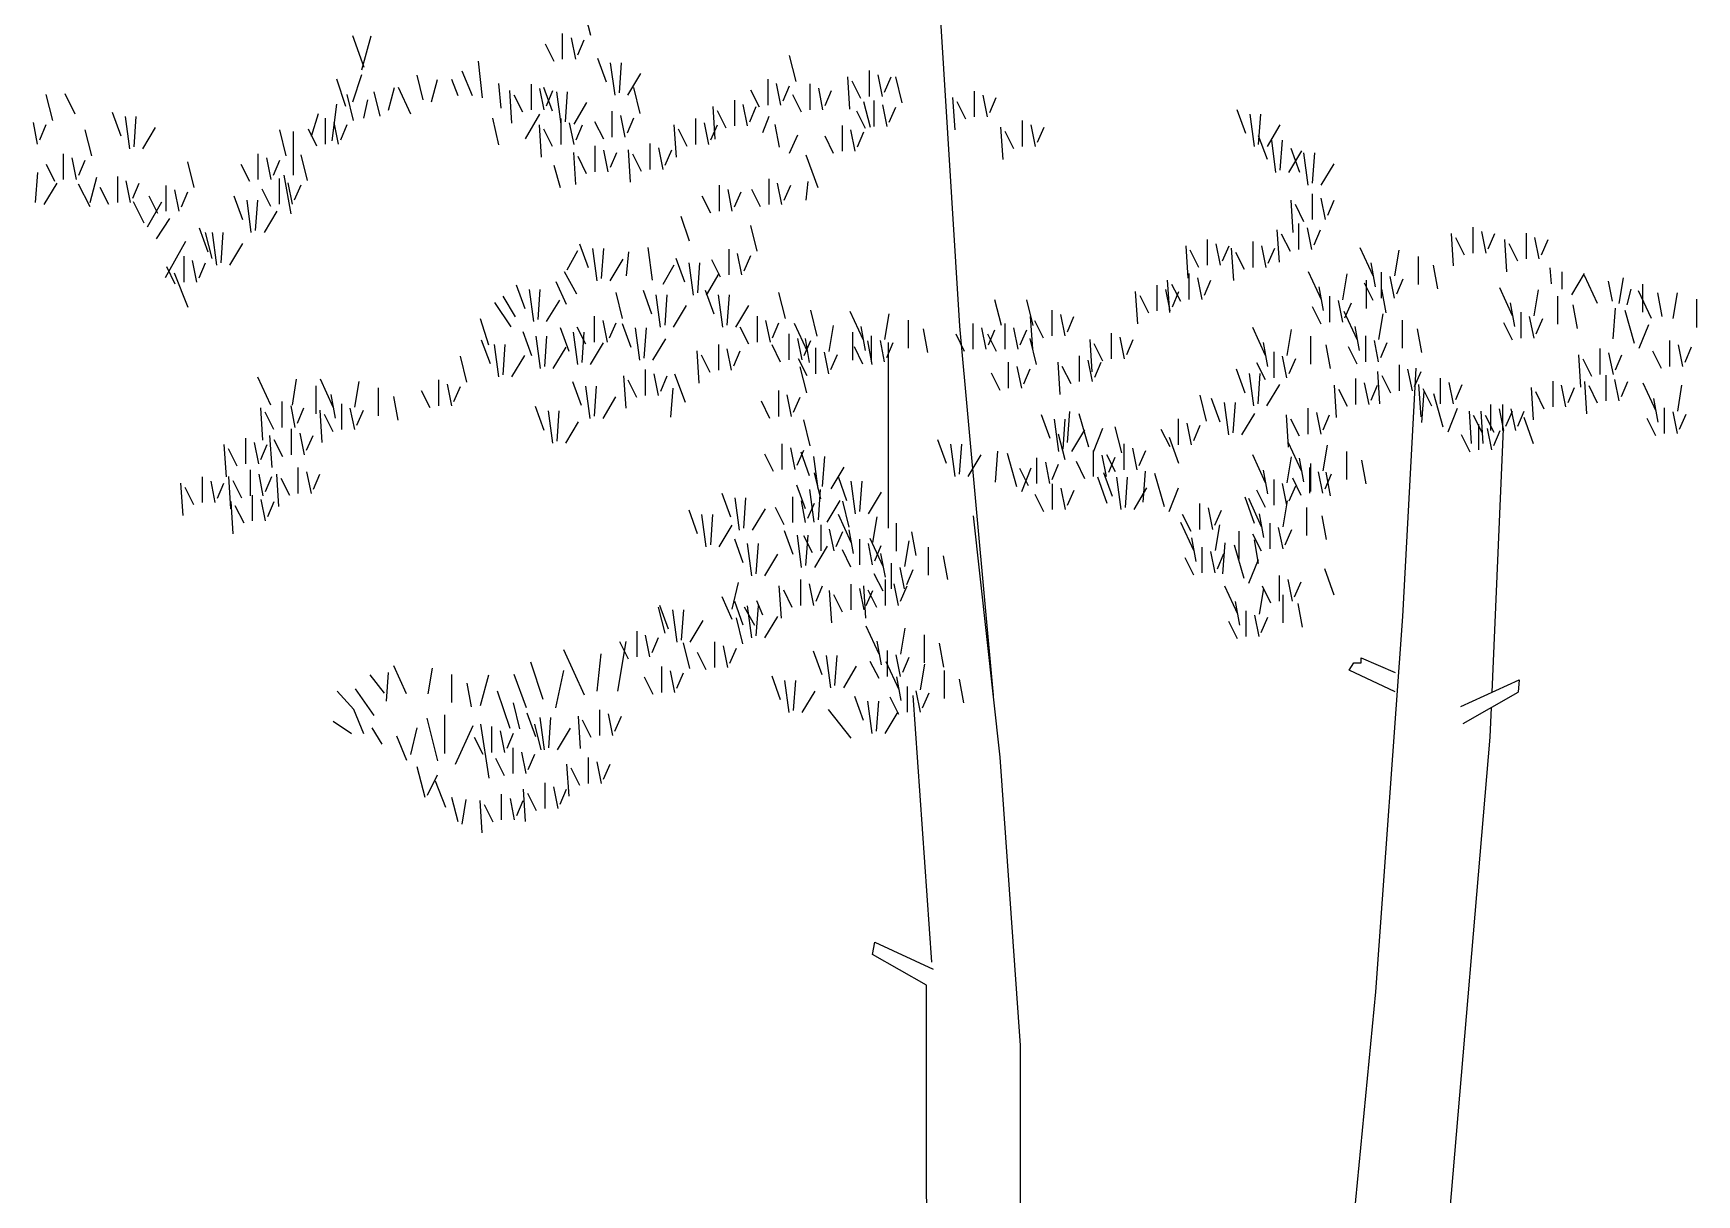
# Model space of a CAD drawing. Header units: millimetres. Extents: x 183.1 to 231.4, y 273.1 to 307.6.
# Drawn here: x 213.59 to 224.82, y 289.91 to 297.75 of the extents above; entities that cross this region are included whole.
import ezdxf

# ---------------------------------------------------------------- set-up
doc = ezdxf.new("R2010")
doc.units = ezdxf.units.MM
doc.layers.add('lesPaysagistes', color=7, linetype='Continuous')

# ---------------------------------------------------------------- blocks, each defined once
blk = doc.blocks.new('A$C566A3A64')
at = {"layer": 'lesPaysagistes'}
for p, q in [((-11.511, 23.149), (-11.555, 23.323)), ((-13.04, 22.932), (-13.118, 23.147)), ((-13.056, 22.916), (-12.994, 23.147)), ((-11.701, 22.989), (-11.701, 23.163)), ((-11.613, 22.989), (-11.642, 23.134)), ((-11.759, 22.974), (-11.817, 23.091)), ((-11.599, 23.018), (-11.555, 23.12)), ((-12.31, 22.742), (-12.379, 22.907)), ((-12.241, 22.728), (-12.269, 22.976)), ((-11.406, 22.834), (-11.464, 22.994)), ((-11.347, 22.747), (-11.377, 22.965)), ((-11.318, 22.761), (-11.304, 22.965)), ((-10.126, 22.838), (-10.17, 23.013)), ((-9.631, 22.738), (-9.631, 22.913)), ((-13.164, 22.67), (-13.225, 22.855)), ((-13.118, 22.7), (-13.056, 22.885)), ((-12.877, 22.645), (-12.835, 22.797)), ((-12.725, 22.617), (-12.808, 22.797)), ((-12.642, 22.714), (-12.683, 22.88)), ((-12.587, 22.7), (-12.545, 22.852)), ((-12.407, 22.742), (-12.448, 22.852)), ((-12.117, 22.659), (-12.131, 22.825)), ((-11.912, 22.646), (-11.912, 22.82)), ((-11.825, 22.646), (-11.854, 22.791)), ((-11.77, 22.638), (-11.828, 22.798)), ((-11.26, 22.747), (-11.173, 22.892)), ((-11.177, 22.623), (-11.221, 22.798)), ((-10.315, 22.678), (-10.315, 22.853)), ((-10.228, 22.678), (-10.257, 22.824)), ((-10.213, 22.707), (-10.17, 22.809)), ((-10.031, 22.647), (-10.031, 22.822)), ((-9.944, 22.647), (-9.973, 22.793)), ((-9.762, 22.651), (-9.776, 22.869)), ((-9.689, 22.724), (-9.747, 22.84)), ((-9.543, 22.738), (-9.572, 22.884)), ((-9.529, 22.767), (-9.485, 22.869)), ((-9.409, 22.695), (-9.453, 22.87)), ((-15.142, 22.576), (-15.186, 22.75)), ((-14.99, 22.617), (-15.059, 22.755)), ((-13.256, 22.438), (-13.225, 22.685)), ((-13.112, 22.576), (-13.155, 22.75)), ((-13.042, 22.59), (-13.015, 22.714)), ((-12.932, 22.604), (-12.973, 22.769)), ((-12.043, 22.558), (-12.058, 22.777)), ((-11.97, 22.631), (-12.029, 22.747)), ((-11.81, 22.675), (-11.767, 22.777)), ((-11.711, 22.551), (-11.74, 22.769)), ((-11.682, 22.565), (-11.668, 22.769)), ((-11.624, 22.551), (-11.537, 22.696)), ((-10.54, 22.538), (-10.54, 22.712)), ((-10.453, 22.538), (-10.482, 22.683)), ((-10.373, 22.664), (-10.432, 22.78)), ((-10.09, 22.632), (-10.148, 22.749)), ((-9.93, 22.676), (-9.886, 22.778)), ((-9.624, 22.528), (-9.668, 22.702)), ((-9.598, 22.535), (-9.598, 22.71)), ((-9.511, 22.535), (-9.54, 22.68)), ((-9.052, 22.512), (-9.067, 22.73)), ((-8.98, 22.585), (-9.038, 22.701)), ((-8.921, 22.599), (-8.921, 22.774)), ((-8.834, 22.599), (-8.863, 22.745)), ((-8.819, 22.628), (-8.776, 22.73)), ((-14.681, 22.47), (-14.739, 22.63)), ((-14.623, 22.383), (-14.652, 22.601)), ((-14.593, 22.397), (-14.579, 22.601)), ((-13.395, 22.469), (-13.349, 22.623)), ((-13.301, 22.416), (-13.301, 22.59)), ((-12.131, 22.41), (-12.172, 22.59)), ((-11.951, 22.452), (-11.854, 22.617)), ((-11.712, 22.414), (-11.712, 22.589)), ((-11.424, 22.449), (-11.483, 22.565)), ((-11.366, 22.463), (-11.366, 22.638)), ((-11.279, 22.463), (-11.308, 22.609)), ((-11.264, 22.492), (-11.221, 22.594)), ((-10.802, 22.414), (-10.802, 22.589)), ((-10.671, 22.45), (-10.686, 22.669)), ((-10.598, 22.523), (-10.657, 22.64)), ((-10.438, 22.567), (-10.395, 22.669)), ((-10.349, 22.493), (-10.307, 22.604)), ((-9.657, 22.52), (-9.715, 22.637)), ((-9.497, 22.564), (-9.453, 22.666)), ((-8.598, 22.399), (-8.598, 22.574)), ((-7.091, 22.487), (-7.149, 22.647)), ((-7.033, 22.4), (-7.062, 22.618)), ((-7.004, 22.414), (-6.989, 22.618)), ((-15.244, 22.416), (-15.273, 22.561)), ((-15.229, 22.445), (-15.186, 22.547)), ((-14.879, 22.337), (-14.923, 22.511)), ((-14.535, 22.383), (-14.448, 22.528)), ((-13.566, 22.337), (-13.609, 22.511)), ((-13.518, 22.207), (-13.518, 22.5)), ((-13.359, 22.401), (-13.417, 22.517)), ((-13.214, 22.416), (-13.243, 22.561)), ((-13.199, 22.445), (-13.155, 22.547)), ((-11.843, 22.327), (-11.857, 22.545)), ((-11.77, 22.4), (-11.828, 22.516)), ((-11.624, 22.414), (-11.654, 22.56)), ((-11.61, 22.444), (-11.566, 22.545)), ((-10.933, 22.327), (-10.948, 22.545)), ((-10.86, 22.4), (-10.919, 22.516)), ((-10.715, 22.414), (-10.744, 22.56)), ((-10.7, 22.444), (-10.657, 22.545)), ((-10.238, 22.396), (-10.266, 22.548)), ((-10.169, 22.355), (-10.114, 22.479)), ((-9.872, 22.353), (-9.93, 22.47)), ((-9.813, 22.368), (-9.813, 22.542)), ((-9.726, 22.368), (-9.755, 22.513)), ((-9.712, 22.397), (-9.668, 22.499)), ((-8.729, 22.312), (-8.743, 22.53)), ((-8.656, 22.384), (-8.714, 22.501)), ((-8.51, 22.399), (-8.539, 22.545)), ((-8.496, 22.428), (-8.452, 22.53)), ((-6.945, 22.312), (-7.004, 22.472)), ((-6.945, 22.4), (-6.858, 22.545)), ((-15.069, 22.177), (-15.069, 22.351)), ((-13.755, 22.177), (-13.755, 22.351)), ((-13.422, 22.17), (-13.466, 22.344)), ((-11.612, 22.142), (-11.626, 22.36)), ((-11.481, 22.229), (-11.481, 22.404)), ((-11.393, 22.229), (-11.422, 22.375)), ((-11.379, 22.259), (-11.335, 22.36)), ((-11.242, 22.158), (-11.256, 22.376)), ((-11.169, 22.23), (-11.227, 22.347)), ((-11.111, 22.245), (-11.111, 22.42)), ((-11.023, 22.245), (-11.052, 22.39)), ((-11.009, 22.274), (-10.965, 22.376)), ((-9.976, 22.12), (-10.058, 22.341)), ((-6.887, 22.225), (-6.916, 22.443)), ((-6.858, 22.24), (-6.843, 22.443)), ((-6.8, 22.225), (-6.712, 22.371)), ((-6.727, 22.225), (-6.785, 22.385)), ((-6.669, 22.138), (-6.698, 22.356)), ((-6.64, 22.152), (-6.625, 22.356)), ((-15.127, 22.162), (-15.185, 22.279)), ((-14.981, 22.177), (-15.01, 22.322)), ((-14.967, 22.206), (-14.923, 22.308)), ((-14.187, 22.122), (-14.23, 22.297)), ((-13.813, 22.162), (-13.871, 22.279)), ((-13.667, 22.177), (-13.697, 22.322)), ((-13.653, 22.206), (-13.609, 22.308)), ((-11.716, 22.12), (-11.758, 22.272)), ((-11.539, 22.215), (-11.597, 22.331)), ((-6.581, 22.138), (-6.494, 22.283)), ((-15.258, 22.021), (-15.243, 22.225)), ((-15.199, 22.007), (-15.112, 22.152)), ((-14.89, 21.992), (-14.968, 22.146)), ((-14.89, 22.022), (-14.844, 22.192)), ((-14.763, 22.007), (-14.821, 22.123)), ((-14.704, 22.021), (-14.704, 22.196)), ((-14.617, 22.021), (-14.646, 22.167)), ((-14.602, 22.05), (-14.559, 22.152)), ((-14.376, 21.962), (-14.376, 22.136)), ((-13.611, 22.01), (-13.611, 22.184)), ((-13.534, 21.945), (-13.58, 22.207)), ((-13.524, 22.01), (-13.553, 22.155)), ((-13.51, 22.039), (-13.466, 22.141)), ((-10.643, 21.963), (-10.643, 22.138)), ((-10.308, 22.007), (-10.308, 22.181)), ((-10.221, 22.007), (-10.25, 22.152)), ((-10.206, 22.036), (-10.162, 22.138)), ((-10.058, 22.037), (-10.045, 22.162)), ((-14.526, 21.882), (-14.598, 22.025)), ((-14.502, 21.858), (-14.406, 22.025)), ((-14.434, 21.947), (-14.492, 22.064)), ((-14.289, 21.962), (-14.318, 22.107)), ((-14.274, 21.991), (-14.23, 22.093)), ((-13.86, 21.905), (-13.918, 22.065)), ((-13.802, 21.818), (-13.831, 22.036)), ((-13.773, 21.832), (-13.758, 22.036)), ((-13.67, 21.995), (-13.728, 22.111)), ((-10.701, 21.949), (-10.759, 22.065)), ((-10.556, 21.963), (-10.585, 22.109)), ((-10.541, 21.992), (-10.497, 22.094)), ((-10.366, 21.992), (-10.424, 22.109)), ((-6.771, 21.819), (-6.785, 22.037)), ((-6.698, 21.891), (-6.756, 22.008)), ((-6.64, 21.906), (-6.64, 22.08)), ((-6.552, 21.906), (-6.581, 22.051)), ((-6.538, 21.935), (-6.494, 22.037)), ((-14.443, 21.776), (-14.351, 21.914)), ((-13.714, 21.818), (-13.627, 21.963)), ((-10.846, 21.761), (-10.901, 21.927)), ((-14.093, 21.687), (-14.151, 21.847)), ((-14.067, 21.644), (-14.111, 21.819)), ((-14.035, 21.599), (-14.064, 21.818)), ((-14.006, 21.614), (-13.991, 21.818)), ((-10.389, 21.692), (-10.432, 21.867)), ((-6.863, 21.618), (-6.878, 21.836)), ((-6.79, 21.691), (-6.849, 21.807)), ((-6.732, 21.705), (-6.732, 21.88)), ((-6.645, 21.705), (-6.674, 21.851)), ((-6.63, 21.735), (-6.587, 21.836)), ((-5.688, 21.593), (-5.702, 21.811)), ((-5.615, 21.665), (-5.673, 21.782)), ((-5.557, 21.68), (-5.557, 21.855)), ((-5.469, 21.68), (-5.498, 21.826)), ((-5.455, 21.709), (-5.411, 21.811)), ((-5.197, 21.64), (-5.197, 21.815)), ((-5.11, 21.64), (-5.139, 21.786)), ((-14.382, 21.514), (-14.243, 21.76)), ((-13.947, 21.599), (-13.86, 21.745)), ((-11.671, 21.566), (-11.599, 21.697)), ((-11.526, 21.58), (-11.584, 21.741)), ((-11.468, 21.493), (-11.497, 21.711)), ((-11.439, 21.508), (-11.424, 21.711)), ((-11.27, 21.527), (-11.255, 21.688)), ((-11.095, 21.498), (-11.124, 21.717)), ((-10.578, 21.532), (-10.578, 21.707)), ((-10.491, 21.532), (-10.52, 21.678)), ((-7.48, 21.51), (-7.494, 21.729)), ((-7.407, 21.583), (-7.465, 21.699)), ((-7.349, 21.598), (-7.349, 21.772)), ((-7.261, 21.598), (-7.291, 21.743)), ((-7.247, 21.627), (-7.203, 21.729)), ((-7.172, 21.495), (-7.186, 21.713)), ((-7.099, 21.568), (-7.157, 21.684)), ((-7.04, 21.582), (-7.04, 21.757)), ((-6.953, 21.582), (-6.982, 21.728)), ((-6.939, 21.611), (-6.895, 21.713)), ((-6.231, 21.526), (-6.318, 21.715)), ((-6.085, 21.526), (-6.056, 21.7)), ((-5.328, 21.553), (-5.343, 21.771)), ((-5.255, 21.626), (-5.314, 21.742)), ((-5.095, 21.669), (-5.051, 21.771)), ((-14.315, 21.47), (-14.373, 21.586)), ((-14.256, 21.484), (-14.256, 21.659)), ((-14.169, 21.484), (-14.198, 21.63)), ((-14.155, 21.513), (-14.111, 21.615)), ((-11.38, 21.493), (-11.293, 21.639)), ((-11.022, 21.469), (-10.949, 21.6)), ((-10.877, 21.484), (-10.935, 21.644)), ((-10.818, 21.396), (-10.847, 21.615)), ((-10.789, 21.411), (-10.775, 21.615)), ((-10.636, 21.517), (-10.694, 21.634)), ((-10.476, 21.561), (-10.432, 21.663)), ((-6.216, 21.453), (-6.245, 21.613)), ((-5.925, 21.468), (-5.925, 21.657)), ((-5.794, 21.438), (-5.823, 21.599)), ((-5.028, 21.473), (-5.037, 21.581)), ((-14.228, 21.313), (-14.32, 21.545)), ((-11.954, 21.304), (-12.012, 21.464)), ((-11.675, 21.333), (-11.744, 21.485)), ((-11.606, 21.402), (-11.689, 21.554)), ((-10.731, 21.396), (-10.644, 21.542)), ((-7.688, 21.289), (-7.688, 21.464)), ((-7.603, 21.279), (-7.618, 21.497)), ((-7.53, 21.352), (-7.589, 21.468)), ((-7.472, 21.366), (-7.472, 21.541)), ((-7.385, 21.366), (-7.414, 21.512)), ((-7.37, 21.396), (-7.327, 21.497)), ((-6.58, 21.365), (-6.668, 21.554)), ((-6.566, 21.292), (-6.595, 21.452)), ((-6.435, 21.365), (-6.406, 21.539)), ((-6.232, 21.36), (-6.29, 21.477)), ((-6.275, 21.306), (-6.275, 21.496)), ((-6.174, 21.375), (-6.174, 21.55)), ((-6.087, 21.375), (-6.116, 21.521)), ((-6.072, 21.404), (-6.028, 21.506)), ((-5.29, 21.257), (-5.377, 21.446)), ((-4.956, 21.437), (-4.956, 21.554)), ((-4.891, 21.397), (-4.804, 21.542)), ((-4.717, 21.339), (-4.804, 21.528)), ((-4.615, 21.356), (-4.642, 21.491)), ((-4.571, 21.339), (-4.542, 21.513)), ((-4.411, 21.28), (-4.411, 21.469)), ((-12.048, 21.181), (-12.158, 21.347)), ((-12.02, 21.25), (-12.103, 21.388)), ((-11.896, 21.217), (-11.925, 21.435)), ((-11.867, 21.231), (-11.852, 21.435)), ((-11.809, 21.217), (-11.721, 21.362)), ((-11.296, 21.238), (-11.34, 21.413)), ((-11.098, 21.267), (-11.156, 21.427)), ((-11.04, 21.179), (-11.069, 21.398)), ((-11.01, 21.194), (-10.996, 21.398)), ((-10.678, 21.267), (-10.736, 21.427)), ((-10.62, 21.179), (-10.649, 21.398)), ((-10.591, 21.194), (-10.576, 21.398)), ((-10.198, 21.238), (-10.241, 21.413)), ((-8.74, 21.191), (-8.784, 21.365)), ((-8.525, 21.191), (-8.569, 21.365)), ((-7.819, 21.202), (-7.834, 21.42)), ((-7.746, 21.275), (-7.804, 21.391)), ((-7.601, 21.289), (-7.63, 21.435)), ((-7.586, 21.318), (-7.542, 21.42)), ((-6.523, 21.214), (-6.523, 21.388)), ((-6.436, 21.214), (-6.465, 21.359)), ((-6.422, 21.243), (-6.378, 21.345)), ((-6.144, 21.277), (-6.173, 21.437)), ((-5.275, 21.184), (-5.304, 21.344)), ((-5.144, 21.257), (-5.115, 21.432)), ((-4.984, 21.199), (-4.984, 21.388)), ((-4.853, 21.17), (-4.882, 21.33)), ((-4.516, 21.33), (-4.489, 21.437)), ((-4.353, 21.237), (-4.44, 21.426)), ((-4.28, 21.251), (-4.309, 21.411)), ((-4.207, 21.237), (-4.178, 21.411)), ((-4.047, 21.178), (-4.047, 21.368)), ((-12.2, 21.057), (-12.255, 21.236)), ((-11.486, 21.078), (-11.486, 21.253)), ((-11.398, 21.078), (-11.427, 21.224)), ((-10.952, 21.179), (-10.865, 21.325)), ((-10.532, 21.179), (-10.445, 21.325)), ((-10.387, 21.078), (-10.387, 21.253)), ((-10.299, 21.078), (-10.329, 21.224)), ((-9.983, 21.119), (-10.026, 21.294)), ((-9.672, 21.096), (-9.76, 21.285)), ((-9.527, 21.096), (-9.498, 21.27)), ((-9.367, 21.038), (-9.367, 21.227)), ((-8.528, 21.033), (-8.543, 21.251)), ((-8.455, 21.105), (-8.514, 21.222)), ((-8.397, 21.12), (-8.397, 21.294)), ((-8.31, 21.12), (-8.339, 21.265)), ((-8.295, 21.149), (-8.252, 21.251)), ((-6.582, 21.199), (-6.64, 21.316)), ((-6.338, 21.096), (-6.426, 21.285)), ((-6.193, 21.096), (-6.164, 21.27)), ((-6.033, 21.038), (-6.033, 21.227)), ((-5.233, 21.106), (-5.233, 21.281)), ((-5.145, 21.106), (-5.175, 21.252)), ((-5.131, 21.135), (-5.087, 21.237)), ((-4.611, 21.101), (-4.595, 21.309)), ((-4.467, 21.069), (-4.531, 21.293)), ((-11.91, 20.987), (-11.968, 21.147)), ((-11.851, 20.9), (-11.88, 21.118)), ((-11.822, 20.914), (-11.808, 21.118)), ((-11.658, 21.015), (-11.716, 21.175)), ((-11.599, 20.928), (-11.628, 21.146)), ((-11.544, 21.064), (-11.602, 21.18)), ((-11.57, 20.942), (-11.556, 21.146)), ((-11.384, 21.107), (-11.34, 21.209)), ((-11.238, 21.043), (-11.296, 21.203)), ((-11.179, 20.956), (-11.209, 21.174)), ((-11.15, 20.97), (-11.136, 21.174)), ((-10.445, 21.064), (-10.503, 21.18)), ((-10.285, 21.107), (-10.241, 21.209)), ((-10.172, 20.959), (-10.172, 21.134)), ((-10.049, 21.015), (-10.136, 21.204)), ((-9.903, 21.015), (-9.874, 21.19)), ((-9.743, 20.957), (-9.743, 21.146)), ((-9.658, 21.023), (-9.687, 21.183)), ((-9.616, 20.945), (-9.616, 21.12)), ((-9.236, 21.008), (-9.265, 21.168)), ((-8.988, 21.016), (-9.046, 21.132)), ((-8.93, 21.031), (-8.93, 21.205)), ((-8.842, 21.031), (-8.871, 21.176)), ((-8.773, 21.016), (-8.831, 21.132)), ((-8.828, 21.06), (-8.784, 21.162)), ((-8.715, 21.031), (-8.715, 21.205)), ((-8.627, 21.031), (-8.656, 21.176)), ((-8.613, 21.06), (-8.569, 21.162)), ((-7.996, 20.966), (-7.996, 21.14)), ((-7.909, 20.966), (-7.938, 21.111)), ((-6.957, 20.988), (-7.044, 21.177)), ((-6.811, 20.988), (-6.782, 21.163)), ((-6.651, 20.93), (-6.651, 21.119)), ((-6.324, 21.023), (-6.353, 21.183)), ((-6.281, 20.945), (-6.281, 21.12)), ((-5.902, 21.008), (-5.931, 21.168)), ((-5.291, 21.092), (-5.349, 21.208)), ((-4.435, 21.037), (-4.371, 21.197)), ((-12.189, 20.931), (-12.248, 21.091)), ((-12.131, 20.844), (-12.16, 21.062)), ((-12.102, 20.858), (-12.088, 21.062)), ((-11.764, 20.9), (-11.677, 21.045)), ((-11.512, 20.928), (-11.425, 21.073)), ((-11.092, 20.956), (-11.005, 21.101)), ((-10.779, 20.801), (-10.794, 21.02)), ((-10.648, 20.889), (-10.648, 21.063)), ((-10.561, 20.889), (-10.59, 21.034)), ((-10.546, 20.918), (-10.502, 21.02)), ((-10.23, 20.944), (-10.288, 21.061)), ((-10.084, 20.959), (-10.114, 21.104)), ((-10.07, 20.988), (-10.026, 21.09)), ((-10.034, 20.942), (-10.063, 21.102)), ((-9.992, 20.864), (-9.992, 21.039)), ((-9.905, 20.864), (-9.934, 21.01)), ((-9.89, 20.893), (-9.847, 20.995)), ((-9.674, 20.93), (-9.732, 21.047)), ((-9.612, 20.928), (-9.641, 21.088)), ((-9.528, 20.945), (-9.557, 21.09)), ((-9.514, 20.974), (-9.47, 21.076)), ((-8.502, 20.928), (-8.545, 21.103)), ((-8.127, 20.878), (-8.142, 21.097)), ((-8.055, 20.951), (-8.113, 21.068)), ((-7.894, 20.995), (-7.851, 21.097)), ((-6.942, 20.915), (-6.971, 21.076)), ((-6.9, 20.837), (-6.9, 21.012)), ((-6.52, 20.901), (-6.549, 21.061)), ((-6.34, 20.93), (-6.398, 21.047)), ((-6.194, 20.945), (-6.223, 21.09)), ((-6.18, 20.974), (-6.136, 21.076)), ((-4.698, 20.861), (-4.698, 21.036)), ((-4.61, 20.861), (-4.64, 21.007)), ((-4.286, 20.901), (-4.344, 21.017)), ((-4.228, 20.915), (-4.228, 21.09)), ((-4.141, 20.915), (-4.17, 21.061)), ((-4.126, 20.944), (-4.082, 21.046)), ((-12.347, 20.809), (-12.391, 20.983)), ((-12.044, 20.844), (-11.957, 20.989)), ((-11.141, 20.719), (-11.141, 20.894)), ((-10.706, 20.874), (-10.764, 20.991)), ((-10.05, 20.85), (-10.109, 20.966)), ((-10.054, 20.737), (-10.098, 20.912)), ((-8.691, 20.768), (-8.691, 20.943)), ((-8.603, 20.768), (-8.633, 20.913)), ((-8.589, 20.797), (-8.545, 20.899)), ((-8.343, 20.724), (-8.358, 20.943)), ((-8.27, 20.797), (-8.329, 20.913)), ((-8.212, 20.812), (-8.212, 20.986)), ((-8.125, 20.812), (-8.154, 20.957)), ((-8.11, 20.841), (-8.067, 20.943)), ((-7.095, 20.735), (-7.153, 20.895)), ((-6.958, 20.823), (-7.016, 20.939)), ((-6.813, 20.837), (-6.842, 20.983)), ((-6.798, 20.867), (-6.754, 20.968)), ((-6.185, 20.663), (-6.199, 20.881)), ((-6.054, 20.75), (-6.054, 20.925)), ((-5.966, 20.75), (-5.996, 20.895)), ((-5.952, 20.779), (-5.908, 20.881)), ((-4.829, 20.774), (-4.843, 20.992)), ((-4.756, 20.847), (-4.814, 20.963)), ((-4.596, 20.891), (-4.552, 20.992)), ((-13.671, 20.653), (-13.758, 20.843)), ((-13.525, 20.653), (-13.496, 20.828)), ((-13.365, 20.595), (-13.365, 20.784)), ((-13.249, 20.639), (-13.336, 20.828)), ((-13.103, 20.639), (-13.074, 20.813)), ((-12.943, 20.581), (-12.943, 20.77)), ((-12.537, 20.648), (-12.537, 20.823)), ((-12.449, 20.648), (-12.478, 20.794)), ((-12.435, 20.678), (-12.391, 20.779)), ((-11.574, 20.651), (-11.632, 20.811)), ((-11.515, 20.564), (-11.545, 20.782)), ((-11.486, 20.578), (-11.472, 20.782)), ((-11.272, 20.632), (-11.287, 20.85)), ((-11.2, 20.705), (-11.258, 20.821)), ((-11.054, 20.719), (-11.083, 20.865)), ((-11.039, 20.748), (-10.996, 20.85)), ((-10.873, 20.67), (-10.943, 20.863)), ((-8.749, 20.753), (-8.807, 20.87)), ((-7.037, 20.648), (-7.066, 20.866)), ((-7.008, 20.662), (-6.993, 20.866)), ((-6.949, 20.648), (-6.862, 20.793)), ((-6.478, 20.57), (-6.492, 20.788)), ((-6.347, 20.657), (-6.347, 20.832)), ((-6.259, 20.657), (-6.289, 20.803)), ((-6.245, 20.687), (-6.201, 20.788)), ((-6.112, 20.735), (-6.17, 20.852)), ((-5.907, 20.575), (-5.922, 20.793)), ((-5.776, 20.662), (-5.776, 20.836)), ((-5.689, 20.662), (-5.718, 20.807)), ((-5.674, 20.691), (-5.631, 20.793)), ((-5.148, 20.555), (-5.163, 20.773)), ((-5.017, 20.642), (-5.017, 20.816)), ((-4.93, 20.642), (-4.959, 20.787)), ((-4.915, 20.671), (-4.872, 20.773)), ((-4.789, 20.594), (-4.803, 20.813)), ((-4.716, 20.667), (-4.774, 20.784)), ((-4.658, 20.682), (-4.658, 20.856)), ((-4.57, 20.682), (-4.6, 20.827)), ((-4.556, 20.711), (-4.512, 20.813)), ((-4.322, 20.612), (-4.409, 20.801)), ((-4.176, 20.612), (-4.147, 20.787)), ((-13.593, 20.503), (-13.593, 20.678)), ((-13.234, 20.566), (-13.263, 20.726)), ((-13.192, 20.488), (-13.192, 20.663)), ((-12.812, 20.551), (-12.841, 20.712)), ((-12.595, 20.634), (-12.653, 20.75)), ((-11.428, 20.564), (-11.341, 20.709)), ((-10.97, 20.573), (-10.956, 20.767)), ((-10.302, 20.562), (-10.36, 20.679)), ((-10.243, 20.577), (-10.243, 20.751)), ((-10.156, 20.577), (-10.185, 20.722)), ((-10.142, 20.606), (-10.098, 20.708)), ((-7.355, 20.546), (-7.399, 20.721)), ((-7.263, 20.539), (-7.321, 20.699)), ((-7.205, 20.452), (-7.234, 20.67)), ((-7.175, 20.466), (-7.161, 20.67)), ((-6.405, 20.643), (-6.463, 20.759)), ((-5.902, 20.537), (-5.886, 20.745)), ((-5.834, 20.647), (-5.893, 20.764)), ((-5.758, 20.505), (-5.822, 20.729)), ((-5.437, 20.482), (-5.437, 20.657)), ((-5.357, 20.482), (-5.357, 20.657)), ((-5.076, 20.627), (-5.134, 20.744)), ((-4.307, 20.539), (-4.336, 20.699)), ((-13.724, 20.416), (-13.738, 20.634)), ((-13.651, 20.489), (-13.709, 20.605)), ((-13.505, 20.503), (-13.534, 20.649)), ((-13.491, 20.532), (-13.447, 20.634)), ((-13.323, 20.401), (-13.337, 20.619)), ((-13.25, 20.473), (-13.308, 20.59)), ((-13.104, 20.488), (-13.134, 20.633)), ((-13.09, 20.517), (-13.046, 20.619)), ((-11.826, 20.483), (-11.884, 20.643)), ((-11.767, 20.396), (-11.796, 20.614)), ((-11.738, 20.411), (-11.724, 20.614)), ((-10.03, 20.379), (-10.074, 20.553)), ((-8.41, 20.427), (-8.469, 20.587)), ((-8.352, 20.34), (-8.381, 20.558)), ((-8.323, 20.355), (-8.309, 20.558)), ((-8.295, 20.402), (-8.279, 20.611)), ((-8.151, 20.37), (-8.215, 20.595)), ((-7.544, 20.386), (-7.544, 20.56)), ((-7.117, 20.452), (-7.03, 20.597)), ((-6.802, 20.37), (-6.816, 20.588)), ((-6.729, 20.443), (-6.787, 20.559)), ((-6.67, 20.457), (-6.67, 20.632)), ((-6.583, 20.457), (-6.612, 20.603)), ((-6.569, 20.486), (-6.525, 20.588)), ((-5.726, 20.473), (-5.662, 20.633)), ((-5.568, 20.395), (-5.582, 20.613)), ((-5.495, 20.468), (-5.553, 20.584)), ((-5.488, 20.395), (-5.502, 20.613)), ((-5.415, 20.468), (-5.473, 20.584)), ((-5.349, 20.482), (-5.378, 20.628)), ((-5.335, 20.511), (-5.291, 20.613)), ((-5.269, 20.482), (-5.299, 20.628)), ((-5.255, 20.511), (-5.211, 20.613)), ((-5.149, 20.393), (-5.213, 20.569)), ((-4.323, 20.447), (-4.381, 20.563)), ((-4.265, 20.461), (-4.265, 20.636)), ((-4.177, 20.461), (-4.207, 20.607)), ((-4.163, 20.49), (-4.119, 20.592)), ((-13.662, 20.231), (-13.677, 20.449)), ((-13.531, 20.318), (-13.531, 20.493)), ((-13.444, 20.318), (-13.473, 20.464)), ((-13.429, 20.348), (-13.385, 20.449)), ((-11.68, 20.396), (-11.593, 20.541)), ((-8.31, 20.283), (-8.354, 20.458)), ((-8.265, 20.34), (-8.178, 20.486)), ((-8.119, 20.338), (-8.055, 20.498)), ((-7.928, 20.331), (-7.972, 20.506)), ((-7.602, 20.371), (-7.661, 20.488)), ((-7.542, 20.258), (-7.606, 20.434)), ((-7.457, 20.386), (-7.486, 20.531)), ((-7.442, 20.415), (-7.399, 20.517)), ((-5.577, 20.336), (-5.635, 20.453)), ((-5.519, 20.351), (-5.519, 20.525)), ((-5.431, 20.351), (-5.46, 20.496)), ((-5.417, 20.38), (-5.373, 20.482)), ((-13.97, 20.169), (-13.985, 20.388)), ((-13.898, 20.242), (-13.956, 20.359)), ((-13.839, 20.257), (-13.839, 20.431)), ((-13.752, 20.257), (-13.781, 20.402)), ((-13.737, 20.286), (-13.694, 20.388)), ((-13.589, 20.304), (-13.647, 20.42)), ((-10.278, 20.204), (-10.336, 20.321)), ((-10.22, 20.219), (-10.22, 20.393)), ((-10.132, 20.219), (-10.161, 20.364)), ((-10.118, 20.248), (-10.074, 20.35)), ((-10.034, 20.175), (-10.092, 20.336)), ((-9.11, 20.259), (-9.169, 20.419)), ((-9.052, 20.172), (-9.081, 20.39)), ((-9.023, 20.187), (-9.008, 20.39)), ((-8.779, 20.134), (-8.763, 20.342)), ((-8.635, 20.102), (-8.699, 20.326)), ((-8.118, 20.171), (-8.118, 20.346)), ((-7.912, 20.216), (-7.912, 20.391)), ((-7.824, 20.216), (-7.853, 20.362)), ((-7.81, 20.245), (-7.766, 20.347)), ((-6.715, 20.209), (-6.802, 20.398)), ((-6.569, 20.209), (-6.54, 20.383)), ((-6.409, 20.15), (-6.409, 20.34)), ((-13.808, 20.041), (-13.808, 20.216)), ((-13.485, 20.056), (-13.485, 20.231)), ((-9.976, 20.088), (-10.005, 20.306)), ((-9.947, 20.103), (-9.932, 20.306)), ((-9.888, 20.088), (-9.801, 20.234)), ((-8.965, 20.172), (-8.877, 20.318)), ((-8.558, 20.109), (-8.616, 20.225)), ((-8.603, 20.07), (-8.539, 20.23)), ((-8.5, 20.123), (-8.5, 20.298)), ((-8.412, 20.123), (-8.441, 20.269)), ((-8.398, 20.152), (-8.354, 20.254)), ((-8.176, 20.156), (-8.234, 20.273)), ((-8.03, 20.171), (-8.059, 20.316)), ((-7.97, 20.202), (-8.028, 20.318)), ((-8.016, 20.2), (-7.972, 20.302)), ((-7.784, 19.999), (-7.768, 20.207)), ((-6.957, 20.128), (-7.044, 20.317)), ((-6.942, 20.055), (-6.971, 20.215)), ((-6.811, 20.128), (-6.782, 20.303)), ((-6.7, 20.136), (-6.729, 20.296)), ((-6.658, 20.058), (-6.658, 20.233)), ((-6.651, 20.07), (-6.651, 20.259)), ((-6.278, 20.121), (-6.307, 20.281)), ((-14.263, 19.907), (-14.278, 20.126)), ((-14.19, 19.98), (-14.249, 20.097)), ((-14.132, 19.995), (-14.132, 20.169)), ((-14.045, 19.995), (-14.074, 20.14)), ((-14.03, 20.024), (-13.987, 20.126)), ((-13.94, 19.954), (-13.954, 20.172)), ((-13.867, 20.026), (-13.925, 20.143)), ((-13.721, 20.041), (-13.75, 20.187)), ((-13.707, 20.07), (-13.663, 20.172)), ((-13.616, 19.969), (-13.63, 20.187)), ((-13.543, 20.042), (-13.601, 20.158)), ((-13.397, 20.056), (-13.427, 20.202)), ((-13.383, 20.086), (-13.339, 20.187)), ((-10.062, 19.952), (-10.12, 20.112)), ((-9.959, 20.021), (-10.002, 20.195)), ((-9.782, 20.008), (-9.84, 20.168)), ((-9.724, 19.92), (-9.753, 20.139)), ((-9.695, 19.935), (-9.68, 20.139)), ((-8.396, 19.948), (-8.396, 20.122)), ((-8.026, 19.99), (-8.09, 20.166)), ((-7.991, 20.036), (-8.049, 20.196)), ((-7.932, 19.948), (-7.961, 20.167)), ((-7.903, 19.963), (-7.889, 20.167)), ((-7.64, 19.967), (-7.704, 20.191)), ((-7.608, 19.935), (-7.544, 20.095)), ((-6.9, 19.977), (-6.9, 20.152)), ((-6.813, 19.977), (-6.842, 20.123)), ((-6.798, 20.006), (-6.754, 20.108)), ((-6.716, 20.043), (-6.774, 20.16)), ((-6.571, 20.058), (-6.6, 20.203)), ((-6.556, 20.087), (-6.512, 20.189)), ((-6.52, 20.041), (-6.549, 20.201)), ((-13.924, 19.784), (-13.939, 20.002)), ((-13.793, 19.871), (-13.793, 20.046)), ((-13.706, 19.871), (-13.735, 20.017)), ((-13.691, 19.901), (-13.648, 20.002)), ((-10.566, 19.896), (-10.624, 20.056)), ((-10.508, 19.808), (-10.537, 20.027)), ((-10.479, 19.823), (-10.464, 20.027)), ((-10.148, 19.86), (-10.148, 20.035)), ((-10.061, 19.86), (-10.09, 20.006)), ((-10.046, 19.89), (-10.002, 19.991)), ((-10.004, 19.864), (-10.033, 20.083)), ((-9.975, 19.879), (-9.96, 20.083)), ((-9.916, 19.864), (-9.829, 20.01)), ((-9.768, 19.83), (-9.811, 20.004)), ((-9.637, 19.92), (-9.549, 20.066)), ((-8.454, 19.933), (-8.512, 20.049)), ((-8.308, 19.948), (-8.337, 20.093)), ((-8.294, 19.977), (-8.25, 20.079)), ((-7.845, 19.948), (-7.758, 20.094)), ((-7.401, 19.813), (-7.401, 19.988)), ((-7.031, 19.855), (-7.095, 20.031)), ((-6.984, 19.832), (-7.071, 20.022)), ((-6.958, 19.963), (-7.016, 20.079)), ((-6.838, 19.832), (-6.809, 20.007)), ((-13.851, 19.857), (-13.91, 19.973)), ((-10.79, 19.784), (-10.848, 19.944)), ((-10.732, 19.696), (-10.761, 19.915)), ((-10.702, 19.711), (-10.688, 19.915)), ((-10.42, 19.808), (-10.333, 19.954)), ((-10.206, 19.846), (-10.264, 19.962)), ((-9.753, 19.725), (-9.84, 19.914)), ((-9.608, 19.725), (-9.578, 19.899)), ((-7.459, 19.799), (-7.517, 19.915)), ((-7.313, 19.813), (-7.343, 19.959)), ((-7.299, 19.842), (-7.255, 19.944)), ((-6.969, 19.76), (-6.998, 19.92)), ((-6.678, 19.774), (-6.678, 19.963)), ((-6.547, 19.745), (-6.576, 19.905)), ((-10.644, 19.696), (-10.557, 19.842)), ((-10.146, 19.644), (-10.204, 19.804)), ((-10.088, 19.556), (-10.117, 19.775)), ((-10.015, 19.655), (-10.073, 19.771)), ((-10.059, 19.571), (-10.044, 19.775)), ((-9.957, 19.669), (-9.957, 19.844)), ((-9.869, 19.669), (-9.899, 19.815)), ((-9.855, 19.699), (-9.811, 19.8)), ((-9.739, 19.652), (-9.768, 19.812)), ((-9.447, 19.667), (-9.447, 19.856)), ((-9.316, 19.638), (-9.345, 19.798)), ((-7.441, 19.671), (-7.528, 19.86)), ((-7.426, 19.598), (-7.455, 19.758)), ((-7.295, 19.671), (-7.266, 19.846)), ((-7.135, 19.613), (-7.135, 19.802)), ((-6.985, 19.667), (-7.043, 19.783)), ((-6.927, 19.682), (-6.927, 19.856)), ((-6.839, 19.682), (-6.869, 19.827)), ((-6.825, 19.711), (-6.781, 19.813)), ((-10.482, 19.588), (-10.54, 19.748)), ((-10.424, 19.501), (-10.453, 19.719)), ((-10.395, 19.515), (-10.38, 19.719)), ((-10.336, 19.501), (-10.249, 19.646)), ((-10, 19.556), (-9.913, 19.702)), ((-9.755, 19.56), (-9.813, 19.676)), ((-9.696, 19.574), (-9.696, 19.749)), ((-9.609, 19.574), (-9.638, 19.72)), ((-9.538, 19.564), (-9.625, 19.753)), ((-9.594, 19.603), (-9.551, 19.705)), ((-9.523, 19.491), (-9.553, 19.651)), ((-9.392, 19.564), (-9.363, 19.738)), ((-9.232, 19.505), (-9.232, 19.695)), ((-7.384, 19.52), (-7.384, 19.695)), ((-7.297, 19.52), (-7.326, 19.666)), ((-7.282, 19.549), (-7.238, 19.651)), ((-7.246, 19.515), (-7.23, 19.723)), ((-7.102, 19.483), (-7.166, 19.707)), ((-7.004, 19.584), (-7.033, 19.744)), ((-9.481, 19.413), (-9.481, 19.587)), ((-9.394, 19.413), (-9.423, 19.558)), ((-9.379, 19.442), (-9.336, 19.544)), ((-9.101, 19.476), (-9.13, 19.636)), ((-7.442, 19.506), (-7.5, 19.622)), ((-7.07, 19.451), (-7.006, 19.611)), ((-6.494, 19.371), (-6.558, 19.547)), ((-10.556, 19.275), (-10.514, 19.455)), ((-10.224, 19.214), (-10.239, 19.432)), ((-10.093, 19.301), (-10.093, 19.476)), ((-10.006, 19.301), (-10.035, 19.447)), ((-9.991, 19.33), (-9.947, 19.432)), ((-9.754, 19.27), (-9.754, 19.445)), ((-9.654, 19.214), (-9.668, 19.432)), ((-9.539, 19.398), (-9.598, 19.515)), ((-9.523, 19.301), (-9.523, 19.476)), ((-9.435, 19.301), (-9.464, 19.447)), ((-9.421, 19.33), (-9.377, 19.432)), ((-7.145, 19.241), (-7.232, 19.43)), ((-6.921, 19.315), (-6.979, 19.431)), ((-6.863, 19.329), (-6.863, 19.504)), ((-6.776, 19.329), (-6.805, 19.475)), ((-6.761, 19.358), (-6.717, 19.46)), ((-10.556, 19.206), (-10.625, 19.358)), ((-10.482, 19.168), (-10.54, 19.328)), ((-10.349, 19.234), (-10.39, 19.331)), ((-10.151, 19.287), (-10.209, 19.403)), ((-9.885, 19.183), (-9.899, 19.401)), ((-9.812, 19.256), (-9.87, 19.372)), ((-9.667, 19.27), (-9.696, 19.416)), ((-9.652, 19.3), (-9.608, 19.401)), ((-9.581, 19.287), (-9.639, 19.403)), ((-7.13, 19.168), (-7.159, 19.328)), ((-6.999, 19.241), (-6.97, 19.416)), ((-6.839, 19.183), (-6.839, 19.372)), ((-6.708, 19.154), (-6.737, 19.314)), ((-11.01, 19.113), (-11.053, 19.288)), ((-10.986, 19.14), (-11.044, 19.3)), ((-10.928, 19.053), (-10.957, 19.271)), ((-10.898, 19.067), (-10.884, 19.271)), ((-10.84, 19.053), (-10.753, 19.198)), ((-10.484, 19.042), (-10.528, 19.216)), ((-10.404, 19.165), (-10.473, 19.289)), ((-10.424, 19.081), (-10.453, 19.299)), ((-10.395, 19.095), (-10.38, 19.299)), ((-10.336, 19.081), (-10.249, 19.226)), ((-7.088, 19.09), (-7.088, 19.265)), ((-7.001, 19.09), (-7.03, 19.236)), ((-6.986, 19.119), (-6.943, 19.221)), ((-11.199, 18.953), (-11.199, 19.128)), ((-11.112, 18.953), (-11.141, 19.099)), ((-9.565, 18.972), (-9.652, 19.161)), ((-9.419, 18.972), (-9.39, 19.147)), ((-9.259, 18.914), (-9.259, 19.103)), ((-7.146, 19.076), (-7.205, 19.192)), ((-11.553, 18.694), (-11.693, 19.002)), ((-11.469, 18.722), (-11.441, 18.974)), ((-11.329, 18.722), (-11.273, 19.058)), ((-11.257, 18.939), (-11.315, 19.055)), ((-11.097, 18.982), (-11.053, 19.084)), ((-10.842, 18.874), (-10.886, 19.049)), ((-10.732, 18.867), (-10.79, 18.983)), ((-10.673, 18.881), (-10.673, 19.056)), ((-10.586, 18.881), (-10.615, 19.027)), ((-10.572, 18.911), (-10.528, 19.012)), ((-9.95, 18.832), (-10.008, 18.992)), ((-9.55, 18.899), (-9.579, 19.06)), ((-9.508, 18.821), (-9.508, 18.996)), ((-9.128, 18.885), (-9.157, 19.045)), ((-12.754, 18.703), (-12.841, 18.892)), ((-12.608, 18.703), (-12.579, 18.878)), ((-11.832, 18.666), (-11.916, 18.918)), ((-11.748, 18.61), (-11.693, 18.862)), ((-11.032, 18.714), (-11.032, 18.889)), ((-9.892, 18.745), (-9.921, 18.963)), ((-9.863, 18.76), (-9.848, 18.963)), ((-9.804, 18.745), (-9.717, 18.89)), ((-9.566, 18.807), (-9.625, 18.923)), ((-9.43, 18.73), (-9.518, 18.92)), ((-9.421, 18.821), (-9.45, 18.967)), ((-9.406, 18.851), (-9.363, 18.952)), ((-9.285, 18.73), (-9.256, 18.905)), ((-9.125, 18.672), (-9.125, 18.861)), ((-6.394, 18.864), (-6.362, 18.914)), ((-6.083, 18.717), (-6.394, 18.864)), ((-6.362, 18.914), (-6.312, 18.914)), ((-6.312, 18.946), (-6.083, 18.848)), ((-6.312, 18.914), (-6.312, 18.946)), ((-12.904, 18.709), (-13.001, 18.833)), ((-12.89, 18.654), (-12.877, 18.847)), ((-12.448, 18.645), (-12.448, 18.834)), ((-12.317, 18.616), (-12.346, 18.776)), ((-12.255, 18.626), (-12.2, 18.833)), ((-11.944, 18.61), (-12.028, 18.834)), ((-11.09, 18.7), (-11.148, 18.816)), ((-10.944, 18.714), (-10.973, 18.86)), ((-10.93, 18.743), (-10.886, 18.845)), ((-10.23, 18.664), (-10.288, 18.824)), ((-10.172, 18.577), (-10.201, 18.795)), ((-10.143, 18.592), (-10.128, 18.795)), ((-9.416, 18.658), (-9.445, 18.818)), ((-9.374, 18.58), (-9.374, 18.754)), ((-8.994, 18.643), (-9.023, 18.803)), ((-5.639, 18.618), (-5.246, 18.799)), ((-5.246, 18.799), (-5.252, 18.715)), ((-13.111, 18.599), (-13.222, 18.723)), ((-12.973, 18.557), (-13.098, 18.737)), ((-12.056, 18.47), (-12.14, 18.722)), ((-11.989, 18.468), (-12.033, 18.643)), ((-10.084, 18.577), (-9.997, 18.723)), ((-9.67, 18.524), (-9.728, 18.685)), ((-9.612, 18.437), (-9.641, 18.655)), ((-9.583, 18.452), (-9.568, 18.655)), ((-9.432, 18.565), (-9.49, 18.681)), ((-9.286, 18.58), (-9.315, 18.725)), ((-9.272, 18.609), (-9.228, 18.71)), ((-5.623, 18.504), (-5.252, 18.715)), ((-13.042, 18.433), (-13.111, 18.599)), ((-12.543, 18.252), (-12.615, 18.539)), ((-12.495, 18.3), (-12.495, 18.563)), ((-11.882, 18.413), (-11.94, 18.573)), ((-11.823, 18.325), (-11.852, 18.544)), ((-11.794, 18.34), (-11.78, 18.544)), ((-11.581, 18.335), (-11.595, 18.554)), ((-11.508, 18.408), (-11.566, 18.525)), ((-11.45, 18.423), (-11.45, 18.597)), ((-11.362, 18.423), (-11.391, 18.568)), ((-11.348, 18.452), (-11.304, 18.554)), ((-9.754, 18.405), (-9.906, 18.599)), ((-9.525, 18.437), (-9.437, 18.583)), ((-13.125, 18.433), (-13.25, 18.516)), ((-12.918, 18.364), (-12.987, 18.474)), ((-12.752, 18.253), (-12.821, 18.419)), ((-12.725, 18.295), (-12.683, 18.474)), ((-12.424, 18.228), (-12.304, 18.491)), ((-12.196, 18.134), (-12.252, 18.498)), ((-12.178, 18.308), (-12.178, 18.483)), ((-12.091, 18.308), (-12.12, 18.454)), ((-12.076, 18.337), (-12.033, 18.439)), ((-11.846, 18.325), (-11.889, 18.5)), ((-11.736, 18.325), (-11.649, 18.471)), ((-12.237, 18.294), (-12.295, 18.41)), ((-12.035, 18.165), (-12.035, 18.34)), ((-11.948, 18.165), (-11.977, 18.311)), ((-12.628, 18.005), (-12.683, 18.212)), ((-12.093, 18.151), (-12.151, 18.267)), ((-11.933, 18.194), (-11.889, 18.296)), ((-11.658, 18.012), (-11.672, 18.23)), ((-11.585, 18.085), (-11.643, 18.201)), ((-11.527, 18.099), (-11.527, 18.274)), ((-11.439, 18.099), (-11.469, 18.245)), ((-11.425, 18.128), (-11.381, 18.23)), ((-12.614, 18.019), (-12.545, 18.157)), ((-12.49, 17.936), (-12.559, 18.115)), ((-11.82, 17.93), (-11.82, 18.104)), ((-11.732, 17.93), (-11.761, 18.075)), ((-12.407, 17.839), (-12.448, 18.005)), ((-12.379, 17.825), (-12.352, 17.991)), ((-12.244, 17.765), (-12.258, 17.984)), ((-12.113, 17.853), (-12.113, 18.027)), ((-12.025, 17.853), (-12.054, 17.998)), ((-12.011, 17.882), (-11.967, 17.984)), ((-11.951, 17.842), (-11.965, 18.061)), ((-11.878, 17.915), (-11.936, 18.031)), ((-11.718, 17.959), (-11.674, 18.061)), ((-12.171, 17.838), (-12.229, 17.954)), ((-9.611, 16.945), (-9.595, 17.027)), ((-9.595, 17.027), (-9.201, 16.846)), ((-9.246, 16.737), (-9.611, 16.945))]:
    blk.add_line(p, q, dxfattribs=at)
for points in [[(-8.793, 18.696), (-9.02, 21.186), (-9.156, 23.359), (-9.18, 23.965)], [(-9.502, 19.822), (-9.502, 21.077)], [(-7.887, -1.509), (-7.57, 0.257), (-7.389, 2.701), (-7.118, 7.184), (-6.755, 10.896), (-6.484, 13.884), (-6.212, 16.691), (-6.031, 19.227), (-5.94, 20.902)], [(-5.429, 18.715), (-5.351, 20.494)], [(-7.57, 0.438), (-7.797, 3.471), (-8.069, 7.138), (-8.25, 8.949), (-8.386, 11.032), (-8.612, 14.246), (-8.612, 16.329), (-8.748, 18.276), (-8.929, 19.906)], [(-9.209, 16.892), (-9.335, 18.692)], [(-6.755, -1.419), (-6.71, 1.705), (-6.348, 7.229), (-5.849, 13.069), (-5.714, 15.197), (-5.442, 18.412), (-5.433, 18.612)], [(-8.522, -1.464), (-8.386, -0.513), (-8.522, 2.022), (-8.793, 5.961), (-9.02, 9.221), (-9.201, 12.028), (-9.246, 15.378), (-9.246, 16.737)]]:
    blk.add_lwpolyline(points, dxfattribs=at)

msp = doc.modelspace()

# ---------------------------------------------------------------- block references
at = {"layer": 'lesPaysagistes'}
msp.add_blockref('A$C566A3A64', (228.864, 274.588), dxfattribs=at)

doc.saveas('drawing.dxf')
